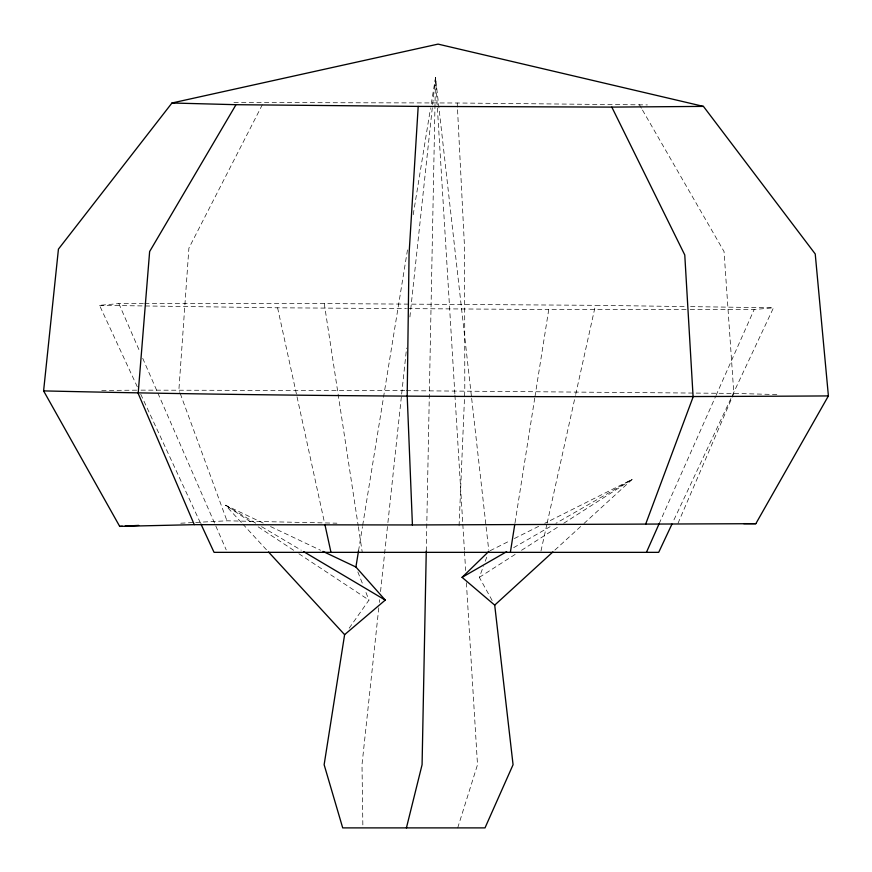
<?xml version="1.0" encoding="UTF-8"?>
<svg xmlns="http://www.w3.org/2000/svg" width="872" height="872" viewBox="0 0 872 872"><rect width="100%" height="100%" fill="white"/><g stroke="black" fill="none" stroke-linecap="round" stroke-linejoin="round"><path stroke-width="0.65" stroke-dasharray="4.36 3.27" d="M426.266 551.082L435.531 77.532L430.714 107.114M459.075 525.838L464.798 390.896L464.613 249.12L457.484 108.411M378.786 607.806L362 764.722L362.894 827.888M379.364 602.389L379.658 599.685M380.53 591.565L387.768 523.93M387.909 522.579L401.512 395.419M401.654 394.068L406.581 348.081M409.905 316.961L435.531 77.532L471.501 397.011M515.025 522.829L534.754 398.068M534.961 396.727L548.75 309.516L688.858 309.516M358.534 550.886L362.469 526.677M362.687 525.336L407.747 248.313M413.219 214.697L430.495 108.455M540.967 551.017L546.853 524.464M547.147 523.135L575.411 395.637M575.705 394.308L595.434 305.32L685.141 306.562M457.702 827.888L477.507 764.722L466.389 582.736M492.146 600.492L479.338 577.351L483.426 566.201M485.246 561.241L487.513 555.05M677.991 523.331L731.684 398.406M732.218 397.152L733.832 393.403L724.043 251.55L642.108 109.392M659.134 523.712L715.487 396.684M716.043 395.441L754.16 309.516L773.497 307.772L673.13 521.62M262.352 104.695L188.908 248.117L178.891 389.849L179.828 392.4M349.182 628.178L368.976 600.089L365.106 590.289M554.919 550.058L583.019 524.366M584.022 523.451L632.2 479.404L544.749 523.298M479.338 577.351L515.843 553.96M521.543 550.297L559.192 526.176M563.748 523.255L632.2 479.404L555.933 523.309M513.695 547.627L550.068 526.688M490.086 550.733L509.521 540.978M514.382 538.536L538.667 526.339M137.318 386.852L99.528 305.331L118.865 303.598L143.357 303.598M180.787 523.2L194.369 522.502M195.731 522.426L226.96 520.802L336.908 523.189M233.947 102.514L457.211 102.994L647.406 104.913M101.773 390.449L139.662 390.155M141.013 390.144L404.891 390.678M144.708 303.598L324.275 303.587L595.434 305.32M690.221 309.516L754.16 309.516M406.254 390.678L733.832 393.403L778.413 394.591M99.528 305.331L277.59 307.794L406.396 308.612M407.747 308.623L548.75 309.516M690.58 306.628L773.497 307.772M263.202 523.08L225.39 505.161L241.904 523.091M270.527 526.546L320.536 550.254M255.725 523.178L225.39 505.161L252.52 523.102M261.567 526.644L301.232 550.199M258.177 526.841L294.355 550.755M298.878 553.742L368.976 600.089M242.819 524.083L266.658 549.992M639.405 104.695L641.432 108.215M140.763 394.264L200.309 522.71M118.865 303.598L139.466 350.86M142.725 358.316L157.352 391.899M157.897 393.141L226.208 549.861M357.847 571.923L362.687 584.164M180.297 393.664L226.96 520.802M277.59 307.794L296.742 395.507M297.036 396.836L324.591 523.113M324.275 303.587L358.152 525.456M358.359 526.797L362.262 552.347M471.654 398.362L485.977 525.62M486.129 526.971L488.723 549.981M435.531 77.532L454.857 393.959M454.944 395.321L462.738 522.982M462.825 524.334L464.395 550.145M464.482 551.496L465.648 570.517M457.211 102.994L457.408 107.049"/><path stroke-width="1.31" d="M426.266 551.082L422.081 764.722L406.417 827.888M703.442 106.395L611.817 107.103L418.2 106.395L409.066 253.97L407.202 395.921L412.423 524.955L755.828 523.691L828.4 395.921L815.233 253.97L703.442 106.395L438.06 44.112L171.969 102.994L58.435 249.12L43.6 390.896L119.693 526.383L194.282 524.661L412.423 524.955M322.978 551.409L355.907 567.018L385.25 600.089L344.614 634.663L324.133 764.722L342.707 827.888L485.006 827.888L513.063 764.722L494.707 605.124L462.073 577.351L488.876 551.333M510.36 552.347L514.807 524.181M355.907 567.018L358.534 550.886M645.563 524.399L693.109 396.967L684.771 254.973L611.817 107.103M646.435 552.347L659.134 523.712M671.974 524.083L658.698 552.347L214.054 552.347L200.887 523.941M418.2 106.395L236.007 104.695L149.635 251.55L138.168 393.403L194.282 524.661M494.707 605.124L552.913 551.9M462.073 577.351L506.654 551.682M119.693 526.383L122.407 526.241M125.121 526.099L138.703 525.391M174.662 102.972L171.969 102.994L236.007 104.695M828.4 395.921C566.811 397.545 305.135 396.945 43.6 390.896M743.751 523.636L755.828 523.691M303.565 551.584L385.25 600.089M268.5 551.976L344.614 634.663M324.885 524.443L330.978 552.347"/></g></svg>
